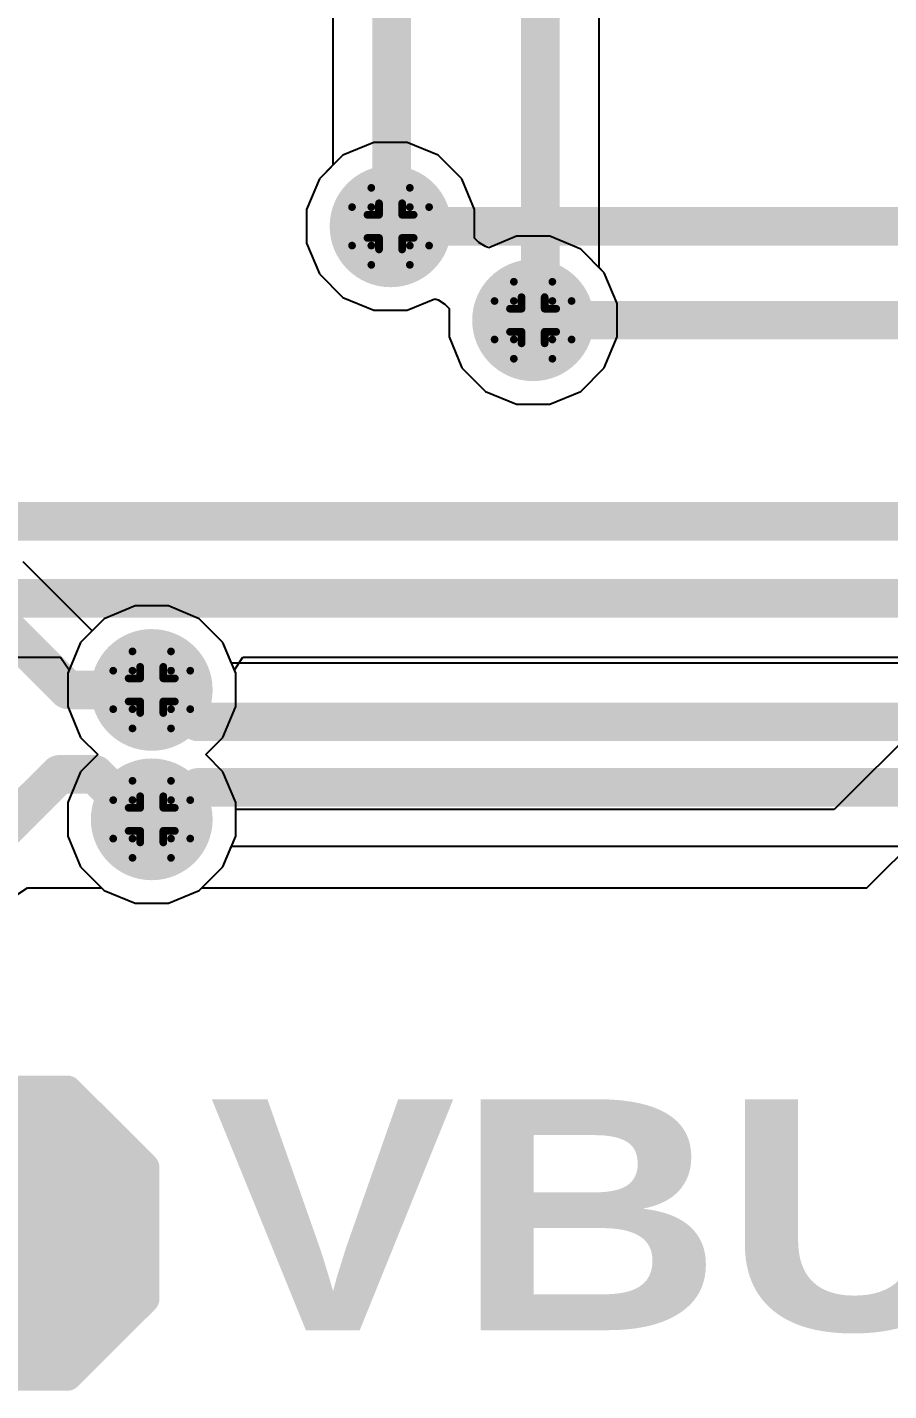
# Model space of a CAD drawing. Header units: inches. Extents: x -3 to 5259, y -3 to 5282.
# Drawn here: x 10.03 to 15.71, y 20.98 to 29.97 of the extents above; entities that cross this region are included whole.
import ezdxf

# ---------------------------------------------------------------- set-up
doc = ezdxf.new("R2010")
doc.units = ezdxf.units.IN
for name, color, linetype in [('Bottom Layer', 5, 'Continuous'), ('Bottom Solder', 6, 'Continuous'), ('Drill Drawing', 1, 'Continuous'), ('Layer 1', 16, 'Continuous'), ('Layer 2', 76, 'Continuous'), ('Top Layer', 1, 'Continuous'), ('Top Overlay', 2, 'Continuous'), ('Top Paste', 8, 'Continuous'), ('Top Solder', 216, 'Continuous'), ('Via Holes', 16, 'Continuous')]:
    doc.layers.add(name, color=color, linetype=linetype)
doc.styles.add('Arial Black_Bold', font='', dxfattribs={"height": 0.2})
doc.styles.get('Arial Black_Bold').set_extended_font_data('Arial Black', bold=True)

# ---------------------------------------------------------------- blocks, each defined once
blk = doc.blocks.new('T__________28')
at = {"layer": 'Top Layer'}
blk.add_hatch(color=1, dxfattribs=at).paths.add_polyline_path([(0.381, 0.762), (-0.381, 0.762), (-0.762, 0.381), (-0.762, -0.381), (-0.381, -0.762), (0.381, -0.762), (0.762, -0.381), (0.762, 0.381)])
at = {"layer": 'Top Paste'}
blk.add_hatch(color=8, dxfattribs=at).paths.add_polyline_path([(0.381, 0.762), (-0.381, 0.762), (-0.762, 0.381), (-0.762, -0.381), (-0.381, -0.762), (0.381, -0.762), (0.762, -0.381), (0.762, 0.381)])
at = {"layer": 'Top Solder'}
blk.add_hatch(color=216, dxfattribs=at).paths.add_polyline_path([(0.4318, 0.8636), (-0.4318, 0.8636), (-0.8636, 0.4318), (-0.8636, -0.4318), (-0.4318, -0.8636), (0.4318, -0.8636), (0.8636, -0.4318), (0.8636, 0.4318)])
at = {"layer": 'Top Overlay'}
for points in [[(-0.9398, 0.4318, 0.2, 0.2, 0), (-0.4318, 0.9398, 0.2, 0.2, 0)], [(-0.4318, 0.9398, 0.2, 0.2, 0), (0.4318, 0.9398, 0.2, 0.2, 0)], [(0.4318, 0.9398, 0.2, 0.2, 0), (0.9398, 0.4318, 0.2, 0.2, 0)], [(-0.9398, -0.4318, 0.2, 0.2, 0), (-0.9398, 0.4318, 0.2, 0.2, 0)], [(0.9398, -0.4318, 0.2, 0.2, 0), (0.9398, 0.4318, 0.2, 0.2, 0)], [(-0.9398, -0.4318, 0.2, 0.2, 0), (-0.4318, -0.9398, 0.2, 0.2, 0)], [(0.4318, -0.9398, 0.2, 0.2, 0), (0.9398, -0.4318, 0.2, 0.2, 0)], [(-0.4318, -0.9398, 0.2, 0.2, 0), (0.4318, -0.9398, 0.2, 0.2, 0)]]:
    blk.add_lwpolyline(points, format="xyseb", dxfattribs=at)
for points in [[(-0.4818, 0.9398, 0.1, 0.1, 1), (-0.3818, 0.9398, 0.1, 0.1, 1)], [(-0.4818, 0.9398, 0.1, 0.1, 1), (-0.3818, 0.9398, 0.1, 0.1, 1)], [(0.3818, 0.9398, 0.1, 0.1, 1), (0.4818, 0.9398, 0.1, 0.1, 1)], [(0.3818, 0.9398, 0.1, 0.1, 1), (0.4818, 0.9398, 0.1, 0.1, 1)], [(-0.9898, 0.4318, 0.1, 0.1, 1), (-0.8898, 0.4318, 0.1, 0.1, 1)], [(-0.9898, 0.4318, 0.1, 0.1, 1), (-0.8898, 0.4318, 0.1, 0.1, 1)], [(0.8898, 0.4318, 0.1, 0.1, 1), (0.9898, 0.4318, 0.1, 0.1, 1)], [(0.8898, 0.4318, 0.1, 0.1, 1), (0.9898, 0.4318, 0.1, 0.1, 1)], [(-0.9898, -0.4318, 0.1, 0.1, 1), (-0.8898, -0.4318, 0.1, 0.1, 1)], [(-0.9898, -0.4318, 0.1, 0.1, 1), (-0.8898, -0.4318, 0.1, 0.1, 1)], [(0.8898, -0.4318, 0.1, 0.1, 1), (0.9898, -0.4318, 0.1, 0.1, 1)], [(0.8898, -0.4318, 0.1, 0.1, 1), (0.9898, -0.4318, 0.1, 0.1, 1)], [(-0.4818, -0.9398, 0.1, 0.1, 1), (-0.3818, -0.9398, 0.1, 0.1, 1)], [(-0.4818, -0.9398, 0.1, 0.1, 1), (-0.3818, -0.9398, 0.1, 0.1, 1)], [(0.3818, -0.9398, 0.1, 0.1, 1), (0.4818, -0.9398, 0.1, 0.1, 1)], [(0.3818, -0.9398, 0.1, 0.1, 1), (0.4818, -0.9398, 0.1, 0.1, 1)]]:
    blk.add_lwpolyline(points, format="xyseb", close=True, dxfattribs=at)

msp = doc.modelspace()

# ---------------------------------------------------------------- hatches: boundary and pattern name
at = {"layer": 'Bottom Layer'}
h = msp.add_hatch(color=5, dxfattribs=at)
edge = h.paths.add_edge_path()
edge.add_arc((12.4206, 28.6612), 0.3, 0, 360)
h = msp.add_hatch(color=5, dxfattribs=at)
edge = h.paths.add_edge_path()
edge.add_arc((13.3604, 28.0416), 0.3, 0, 360)
h = msp.add_hatch(color=5, dxfattribs=at)
edge = h.paths.add_edge_path()
edge.add_arc((10.8458, 25.6023), 0.3, 0, 360)
h = msp.add_hatch(color=5, dxfattribs=at)
edge = h.paths.add_edge_path()
edge.add_arc((10.8458, 24.7483), 0.3, 0, 360)
at = {"layer": 'Bottom Solder'}
h = msp.add_hatch(color=6, dxfattribs=at)
edge = h.paths.add_edge_path()
edge.add_arc((12.4206, 28.6612), 0.4016, 0, 360)
h = msp.add_hatch(color=6, dxfattribs=at)
edge = h.paths.add_edge_path()
edge.add_arc((13.3604, 28.0416), 0.4016, 0, 360)
h = msp.add_hatch(color=6, dxfattribs=at)
edge = h.paths.add_edge_path()
edge.add_arc((10.8458, 25.6023), 0.4016, 0, 360)
h = msp.add_hatch(color=6, dxfattribs=at)
edge = h.paths.add_edge_path()
edge.add_arc((10.8458, 24.7483), 0.4016, 0, 360)
at = {"layer": 'Layer 1'}
h = msp.add_hatch(color=16, dxfattribs=at)
edge = h.paths.add_edge_path()
edge.add_arc((12.4206, 28.6612), 0.3, 0, 360)
h = msp.add_hatch(color=16, dxfattribs=at)
edge = h.paths.add_edge_path()
edge.add_arc((13.3604, 28.0416), 0.3, 0, 360)
h = msp.add_hatch(color=16, dxfattribs=at)
edge = h.paths.add_edge_path()
edge.add_arc((10.8458, 25.6023), 0.3, 0, 360)
h = msp.add_hatch(color=16, dxfattribs=at)
edge = h.paths.add_edge_path()
edge.add_arc((10.8458, 24.7483), 0.3, 0, 360)
at = {"layer": 'Layer 2'}
h = msp.add_hatch(color=76, dxfattribs=at)
edge = h.paths.add_edge_path()
edge.add_arc((12.4206, 28.6612), 0.3, 0, 360)
h = msp.add_hatch(color=76, dxfattribs=at)
edge = h.paths.add_edge_path()
edge.add_arc((13.3604, 28.0416), 0.3, 0, 360)
h = msp.add_hatch(color=76, dxfattribs=at)
edge = h.paths.add_edge_path()
edge.add_arc((10.8458, 25.6023), 0.3, 0, 360)
h = msp.add_hatch(color=76, dxfattribs=at)
edge = h.paths.add_edge_path()
edge.add_arc((10.8458, 24.7483), 0.3, 0, 360)
at = {"layer": 'Top Layer'}
h = msp.add_hatch(color=1, dxfattribs=at)
edge = h.paths.add_edge_path()
edge.add_arc((12.4206, 28.6612), 0.3, 0, 360)
h = msp.add_hatch(color=1, dxfattribs=at)
edge = h.paths.add_edge_path()
edge.add_arc((13.3604, 28.0416), 0.3, 0, 360)
h = msp.add_hatch(color=1, dxfattribs=at)
edge = h.paths.add_edge_path()
edge.add_arc((10.8458, 25.6023), 0.3, 0, 360)
h = msp.add_hatch(color=1, dxfattribs=at)
edge = h.paths.add_edge_path()
edge.add_arc((10.8458, 24.7483), 0.3, 0, 360)
at = {"layer": 'Top Solder'}
h = msp.add_hatch(color=216, dxfattribs=at)
edge = h.paths.add_edge_path()
edge.add_arc((12.4206, 28.6612), 0.4016, 0, 360)
h = msp.add_hatch(color=216, dxfattribs=at)
edge = h.paths.add_edge_path()
edge.add_arc((13.3604, 28.0416), 0.4016, 0, 360)
h = msp.add_hatch(color=216, dxfattribs=at)
edge = h.paths.add_edge_path()
edge.add_arc((10.8458, 25.6023), 0.4016, 0, 360)
h = msp.add_hatch(color=216, dxfattribs=at)
edge = h.paths.add_edge_path()
edge.add_arc((10.8458, 24.7483), 0.4016, 0, 360)
at = {"layer": 'Via Holes'}
h = msp.add_hatch(color=7, dxfattribs=at)
edge = h.paths.add_edge_path()
edge.add_arc((12.4206, 28.6612), 0.15, 0, 360)
h = msp.add_hatch(color=7, dxfattribs=at)
edge = h.paths.add_edge_path()
edge.add_arc((13.3604, 28.0416), 0.15, 0, 360)
h = msp.add_hatch(color=7, dxfattribs=at)
edge = h.paths.add_edge_path()
edge.add_arc((10.8458, 25.6023), 0.15, 0, 360)
h = msp.add_hatch(color=7, dxfattribs=at)
edge = h.paths.add_edge_path()
edge.add_arc((10.8458, 24.7483), 0.15, 0, 360)

# ---------------------------------------------------------------- linework, layer by layer
at = {"layer": 'Bottom Layer'}
for p, q in [((12.3104, 29.2152), (12.1068, 29.1308)), ((12.5308, 29.2152), (12.3104, 29.2152)), ((12.7344, 29.1308), (12.5308, 29.2152)), ((12.1068, 29.1308), (11.9509, 28.975)), ((12.8903, 28.975), (12.7344, 29.1308)), ((11.9509, 28.975), (11.8666, 28.7714)), ((12.9746, 28.7714), (12.8903, 28.975)), ((11.8666, 28.7714), (11.8666, 28.551)), ((12.9746, 28.583), (12.9746, 28.7714)), ((11.8666, 28.551), (11.9509, 28.3473)), ((13.0034, 28.5543), (12.9746, 28.583)), ((13.0472, 28.5273), (13.0034, 28.5543)), ((13.0685, 28.5203), (13.0472, 28.5273)), ((13.2502, 28.5956), (13.0685, 28.5203)), ((13.4706, 28.5956), (13.2502, 28.5956)), ((13.6742, 28.5113), (13.4706, 28.5956)), ((13.8301, 28.3554), (13.6742, 28.5113)), ((11.9509, 28.3473), (12.1068, 28.1915)), ((13.9144, 28.1518), (13.8301, 28.3554)), ((12.1068, 28.1915), (12.3104, 28.1072)), ((12.5308, 28.1072), (12.7125, 28.1824)), ((12.7125, 28.1824), (12.7338, 28.1755)), ((12.7338, 28.1755), (12.7776, 28.1485)), ((12.3104, 28.1072), (12.5308, 28.1072)), ((12.7776, 28.1485), (12.8064, 28.1198)), ((12.8064, 28.1198), (12.8064, 27.9314)), ((13.9144, 27.9314), (13.9144, 28.1518)), ((12.8064, 27.9314), (12.8907, 27.7278)), ((13.8301, 27.7278), (13.9144, 27.9314)), ((12.8907, 27.7278), (13.0466, 27.5719)), ((13.6742, 27.5719), (13.8301, 27.7278)), ((13.0466, 27.5719), (13.2502, 27.4876)), ((13.4706, 27.4876), (13.6742, 27.5719)), ((13.2502, 27.4876), (13.4706, 27.4876)), ((10.7356, 26.1563), (10.532, 26.0719)), ((10.956, 26.1563), (10.7356, 26.1563)), ((11.1596, 26.0719), (10.956, 26.1563)), ((10.532, 26.0719), (10.3761, 25.9161)), ((11.3155, 25.9161), (11.1596, 26.0719)), ((10.3761, 25.9161), (10.2918, 25.7125)), ((11.372, 25.7796), (11.3155, 25.9161)), ((28.0543, 25.7796), (11.372, 25.7796)), ((10.2918, 25.7125), (10.2918, 25.4921)), ((10.2918, 25.4921), (10.3761, 25.2885)), ((10.3761, 25.2885), (10.4893, 25.1753)), ((10.4893, 25.1753), (10.3761, 25.0621)), ((10.3761, 25.0621), (10.2918, 24.8585)), ((10.2918, 24.8585), (10.2918, 24.6381)), ((10.2918, 24.6381), (10.3761, 24.4345)), ((11.3155, 24.4345), (11.372, 24.5709)), ((11.372, 24.5709), (18.0505, 24.5709)), ((10.3761, 24.4345), (10.532, 24.2786)), ((11.1596, 24.2786), (11.3155, 24.4345)), ((10.532, 24.2786), (10.7356, 24.1943)), ((10.956, 24.1943), (11.1596, 24.2786)), ((10.7356, 24.1943), (10.956, 24.1943))]:
    msp.add_line(p, q, dxfattribs=at)
for points in [[(10.8458, 25.6023, 0.254, 0.254, 0), (10.9394, 25.6023, 0.254, 0.254, 0)], [(10.9394, 25.6023, 0.254, 0.254, 0), (11.1505, 25.3912, 0.254, 0.254, 0)], [(11.1505, 25.3912, 0.254, 0.254, 0), (28.2152, 25.3912, 0.254, 0.254, 0)], [(10.9394, 24.7483, 0.254, 0.254, 0), (11.1505, 24.9594, 0.254, 0.254, 0)], [(11.1505, 24.9594, 0.254, 0.254, 0), (28.3941, 24.9594, 0.254, 0.254, 0)], [(10.8458, 24.7483, 0.254, 0.254, 0), (10.9394, 24.7483, 0.254, 0.254, 0)]]:
    msp.add_lwpolyline(points, format="xyseb", dxfattribs=at)
for points in [[(10.7823, 25.6023, 0.127, 0.127, 1), (10.9093, 25.6023, 0.127, 0.127, 1)], [(10.8759, 25.6023, 0.127, 0.127, 1), (11.0029, 25.6023, 0.127, 0.127, 1)], [(10.8759, 25.6023, 0.127, 0.127, 1), (11.0029, 25.6023, 0.127, 0.127, 1)], [(11.087, 25.3912, 0.127, 0.127, 1), (11.214, 25.3912, 0.127, 0.127, 1)], [(11.087, 25.3912, 0.127, 0.127, 1), (11.214, 25.3912, 0.127, 0.127, 1)], [(11.087, 24.9594, 0.127, 0.127, 1), (11.214, 24.9594, 0.127, 0.127, 1)], [(11.087, 24.9594, 0.127, 0.127, 1), (11.214, 24.9594, 0.127, 0.127, 1)], [(10.7823, 24.7483, 0.127, 0.127, 1), (10.9093, 24.7483, 0.127, 0.127, 1)], [(10.8759, 24.7483, 0.127, 0.127, 1), (11.0029, 24.7483, 0.127, 0.127, 1)], [(10.8759, 24.7483, 0.127, 0.127, 1), (11.0029, 24.7483, 0.127, 0.127, 1)]]:
    msp.add_lwpolyline(points, format="xyseb", close=True, dxfattribs=at)
at = {"layer": 'Drill Drawing'}
for points in [[(12.2936, 28.7882, 0.0508, 0.0508, 0), (12.2936, 28.9152, 0.0508, 0.0508, 0)], [(12.2936, 28.9152, 0.0508, 0.0508, 0), (12.5476, 28.9152, 0.0508, 0.0508, 0)], [(12.5476, 28.7882, 0.0508, 0.0508, 0), (12.5476, 28.9152, 0.0508, 0.0508, 0)], [(12.1666, 28.5342, 0.0508, 0.0508, 0), (12.1666, 28.7882, 0.0508, 0.0508, 0)], [(12.1666, 28.7882, 0.0508, 0.0508, 0), (12.2936, 28.7882, 0.0508, 0.0508, 0)], [(12.3444, 28.7374, 0.0508, 0.0508, 0), (12.3444, 28.8136, 0.0508, 0.0508, 0)], [(12.3444, 28.8136, 0.0508, 0.0508, 0), (12.4968, 28.8136, 0.0508, 0.0508, 0)], [(12.4968, 28.7374, 0.0508, 0.0508, 0), (12.4968, 28.8136, 0.0508, 0.0508, 0)], [(12.5476, 28.7882, 0.0508, 0.0508, 0), (12.6746, 28.7882, 0.0508, 0.0508, 0)], [(12.6746, 28.5342, 0.0508, 0.0508, 0), (12.6746, 28.7882, 0.0508, 0.0508, 0)], [(12.2682, 28.585, 0.0508, 0.0508, 0), (12.2682, 28.7374, 0.0508, 0.0508, 0)], [(12.2682, 28.7374, 0.0508, 0.0508, 0), (12.3444, 28.7374, 0.0508, 0.0508, 0)], [(12.4968, 28.7374, 0.0508, 0.0508, 0), (12.573, 28.7374, 0.0508, 0.0508, 0)], [(12.573, 28.585, 0.0508, 0.0508, 0), (12.573, 28.7374, 0.0508, 0.0508, 0)], [(12.2682, 28.585, 0.0508, 0.0508, 0), (12.3444, 28.585, 0.0508, 0.0508, 0)], [(12.3444, 28.5088, 0.0508, 0.0508, 0), (12.3444, 28.585, 0.0508, 0.0508, 0)], [(12.4968, 28.585, 0.0508, 0.0508, 0), (12.573, 28.585, 0.0508, 0.0508, 0)], [(12.4968, 28.5088, 0.0508, 0.0508, 0), (12.4968, 28.585, 0.0508, 0.0508, 0)], [(12.1666, 28.5342, 0.0508, 0.0508, 0), (12.2936, 28.5342, 0.0508, 0.0508, 0)], [(12.2936, 28.4072, 0.0508, 0.0508, 0), (12.2936, 28.5342, 0.0508, 0.0508, 0)], [(12.3444, 28.5088, 0.0508, 0.0508, 0), (12.4968, 28.5088, 0.0508, 0.0508, 0)], [(12.5476, 28.5342, 0.0508, 0.0508, 0), (12.6746, 28.5342, 0.0508, 0.0508, 0)], [(12.5476, 28.4072, 0.0508, 0.0508, 0), (12.5476, 28.5342, 0.0508, 0.0508, 0)], [(12.2936, 28.4072, 0.0508, 0.0508, 0), (12.5476, 28.4072, 0.0508, 0.0508, 0)], [(13.2334, 28.1686, 0.0508, 0.0508, 0), (13.2334, 28.2956, 0.0508, 0.0508, 0)], [(13.2334, 28.2956, 0.0508, 0.0508, 0), (13.4874, 28.2956, 0.0508, 0.0508, 0)], [(13.4874, 28.1686, 0.0508, 0.0508, 0), (13.4874, 28.2956, 0.0508, 0.0508, 0)], [(13.1064, 27.9146, 0.0508, 0.0508, 0), (13.1064, 28.1686, 0.0508, 0.0508, 0)], [(13.1064, 28.1686, 0.0508, 0.0508, 0), (13.2334, 28.1686, 0.0508, 0.0508, 0)], [(13.2842, 28.1178, 0.0508, 0.0508, 0), (13.2842, 28.194, 0.0508, 0.0508, 0)], [(13.2842, 28.194, 0.0508, 0.0508, 0), (13.4366, 28.194, 0.0508, 0.0508, 0)], [(13.4366, 28.1178, 0.0508, 0.0508, 0), (13.4366, 28.194, 0.0508, 0.0508, 0)], [(13.4874, 28.1686, 0.0508, 0.0508, 0), (13.6144, 28.1686, 0.0508, 0.0508, 0)], [(13.6144, 27.9146, 0.0508, 0.0508, 0), (13.6144, 28.1686, 0.0508, 0.0508, 0)], [(13.208, 27.9654, 0.0508, 0.0508, 0), (13.208, 28.1178, 0.0508, 0.0508, 0)], [(13.208, 28.1178, 0.0508, 0.0508, 0), (13.2842, 28.1178, 0.0508, 0.0508, 0)], [(13.4366, 28.1178, 0.0508, 0.0508, 0), (13.5128, 28.1178, 0.0508, 0.0508, 0)], [(13.5128, 27.9654, 0.0508, 0.0508, 0), (13.5128, 28.1178, 0.0508, 0.0508, 0)], [(13.208, 27.9654, 0.0508, 0.0508, 0), (13.2842, 27.9654, 0.0508, 0.0508, 0)], [(13.2842, 27.8892, 0.0508, 0.0508, 0), (13.2842, 27.9654, 0.0508, 0.0508, 0)], [(13.4366, 27.9654, 0.0508, 0.0508, 0), (13.5128, 27.9654, 0.0508, 0.0508, 0)], [(13.4366, 27.8892, 0.0508, 0.0508, 0), (13.4366, 27.9654, 0.0508, 0.0508, 0)], [(13.1064, 27.9146, 0.0508, 0.0508, 0), (13.2334, 27.9146, 0.0508, 0.0508, 0)], [(13.2334, 27.7876, 0.0508, 0.0508, 0), (13.2334, 27.9146, 0.0508, 0.0508, 0)], [(13.2842, 27.8892, 0.0508, 0.0508, 0), (13.4366, 27.8892, 0.0508, 0.0508, 0)], [(13.4874, 27.9146, 0.0508, 0.0508, 0), (13.6144, 27.9146, 0.0508, 0.0508, 0)], [(13.4874, 27.7876, 0.0508, 0.0508, 0), (13.4874, 27.9146, 0.0508, 0.0508, 0)], [(13.2334, 27.7876, 0.0508, 0.0508, 0), (13.4874, 27.7876, 0.0508, 0.0508, 0)], [(10.7188, 25.7293, 0.0508, 0.0508, 0), (10.7188, 25.8563, 0.0508, 0.0508, 0)], [(10.7188, 25.8563, 0.0508, 0.0508, 0), (10.9728, 25.8563, 0.0508, 0.0508, 0)], [(10.9728, 25.7293, 0.0508, 0.0508, 0), (10.9728, 25.8563, 0.0508, 0.0508, 0)], [(10.5918, 25.4753, 0.0508, 0.0508, 0), (10.5918, 25.7293, 0.0508, 0.0508, 0)], [(10.5918, 25.7293, 0.0508, 0.0508, 0), (10.7188, 25.7293, 0.0508, 0.0508, 0)], [(10.7696, 25.6785, 0.0508, 0.0508, 0), (10.7696, 25.7547, 0.0508, 0.0508, 0)], [(10.7696, 25.7547, 0.0508, 0.0508, 0), (10.922, 25.7547, 0.0508, 0.0508, 0)], [(10.922, 25.6785, 0.0508, 0.0508, 0), (10.922, 25.7547, 0.0508, 0.0508, 0)], [(10.9728, 25.7293, 0.0508, 0.0508, 0), (11.0998, 25.7293, 0.0508, 0.0508, 0)], [(11.0998, 25.4753, 0.0508, 0.0508, 0), (11.0998, 25.7293, 0.0508, 0.0508, 0)], [(10.6934, 25.5261, 0.0508, 0.0508, 0), (10.6934, 25.6785, 0.0508, 0.0508, 0)], [(10.6934, 25.6785, 0.0508, 0.0508, 0), (10.7696, 25.6785, 0.0508, 0.0508, 0)], [(10.922, 25.6785, 0.0508, 0.0508, 0), (10.9982, 25.6785, 0.0508, 0.0508, 0)], [(10.9982, 25.5261, 0.0508, 0.0508, 0), (10.9982, 25.6785, 0.0508, 0.0508, 0)], [(10.6934, 25.5261, 0.0508, 0.0508, 0), (10.7696, 25.5261, 0.0508, 0.0508, 0)], [(10.7696, 25.4499, 0.0508, 0.0508, 0), (10.7696, 25.5261, 0.0508, 0.0508, 0)], [(10.922, 25.5261, 0.0508, 0.0508, 0), (10.9982, 25.5261, 0.0508, 0.0508, 0)], [(10.922, 25.4499, 0.0508, 0.0508, 0), (10.922, 25.5261, 0.0508, 0.0508, 0)], [(10.5918, 25.4753, 0.0508, 0.0508, 0), (10.7188, 25.4753, 0.0508, 0.0508, 0)], [(10.7188, 25.3483, 0.0508, 0.0508, 0), (10.7188, 25.4753, 0.0508, 0.0508, 0)], [(10.7696, 25.4499, 0.0508, 0.0508, 0), (10.922, 25.4499, 0.0508, 0.0508, 0)], [(10.9728, 25.4753, 0.0508, 0.0508, 0), (11.0998, 25.4753, 0.0508, 0.0508, 0)], [(10.9728, 25.3483, 0.0508, 0.0508, 0), (10.9728, 25.4753, 0.0508, 0.0508, 0)], [(10.7188, 25.3483, 0.0508, 0.0508, 0), (10.9728, 25.3483, 0.0508, 0.0508, 0)], [(10.7188, 24.8753, 0.0508, 0.0508, 0), (10.7188, 25.0023, 0.0508, 0.0508, 0)], [(10.7188, 25.0023, 0.0508, 0.0508, 0), (10.9728, 25.0023, 0.0508, 0.0508, 0)], [(10.9728, 24.8753, 0.0508, 0.0508, 0), (10.9728, 25.0023, 0.0508, 0.0508, 0)], [(10.7696, 24.8245, 0.0508, 0.0508, 0), (10.7696, 24.9007, 0.0508, 0.0508, 0)], [(10.7696, 24.9007, 0.0508, 0.0508, 0), (10.922, 24.9007, 0.0508, 0.0508, 0)], [(10.922, 24.8245, 0.0508, 0.0508, 0), (10.922, 24.9007, 0.0508, 0.0508, 0)], [(10.5918, 24.6213, 0.0508, 0.0508, 0), (10.5918, 24.8753, 0.0508, 0.0508, 0)], [(10.5918, 24.8753, 0.0508, 0.0508, 0), (10.7188, 24.8753, 0.0508, 0.0508, 0)], [(10.6934, 24.6721, 0.0508, 0.0508, 0), (10.6934, 24.8245, 0.0508, 0.0508, 0)], [(10.6934, 24.8245, 0.0508, 0.0508, 0), (10.7696, 24.8245, 0.0508, 0.0508, 0)], [(10.922, 24.8245, 0.0508, 0.0508, 0), (10.9982, 24.8245, 0.0508, 0.0508, 0)], [(10.9728, 24.8753, 0.0508, 0.0508, 0), (11.0998, 24.8753, 0.0508, 0.0508, 0)], [(10.9982, 24.6721, 0.0508, 0.0508, 0), (10.9982, 24.8245, 0.0508, 0.0508, 0)], [(11.0998, 24.6213, 0.0508, 0.0508, 0), (11.0998, 24.8753, 0.0508, 0.0508, 0)], [(10.6934, 24.6721, 0.0508, 0.0508, 0), (10.7696, 24.6721, 0.0508, 0.0508, 0)], [(10.7696, 24.5959, 0.0508, 0.0508, 0), (10.7696, 24.6721, 0.0508, 0.0508, 0)], [(10.922, 24.6721, 0.0508, 0.0508, 0), (10.9982, 24.6721, 0.0508, 0.0508, 0)], [(10.922, 24.5959, 0.0508, 0.0508, 0), (10.922, 24.6721, 0.0508, 0.0508, 0)], [(10.5918, 24.6213, 0.0508, 0.0508, 0), (10.7188, 24.6213, 0.0508, 0.0508, 0)], [(10.7188, 24.4943, 0.0508, 0.0508, 0), (10.7188, 24.6213, 0.0508, 0.0508, 0)], [(10.7696, 24.5959, 0.0508, 0.0508, 0), (10.922, 24.5959, 0.0508, 0.0508, 0)], [(10.9728, 24.6213, 0.0508, 0.0508, 0), (11.0998, 24.6213, 0.0508, 0.0508, 0)], [(10.9728, 24.4943, 0.0508, 0.0508, 0), (10.9728, 24.6213, 0.0508, 0.0508, 0)], [(10.7188, 24.4943, 0.0508, 0.0508, 0), (10.9728, 24.4943, 0.0508, 0.0508, 0)]]:
    msp.add_lwpolyline(points, format="xyseb", dxfattribs=at)
for points in [[(12.2809, 28.9152, 0.0254, 0.0254, 1), (12.3063, 28.9152, 0.0254, 0.0254, 1)], [(12.2809, 28.9152, 0.0254, 0.0254, 1), (12.3063, 28.9152, 0.0254, 0.0254, 1)], [(12.5349, 28.9152, 0.0254, 0.0254, 1), (12.5603, 28.9152, 0.0254, 0.0254, 1)], [(12.5349, 28.9152, 0.0254, 0.0254, 1), (12.5603, 28.9152, 0.0254, 0.0254, 1)], [(12.1539, 28.7882, 0.0254, 0.0254, 1), (12.1793, 28.7882, 0.0254, 0.0254, 1)], [(12.1539, 28.7882, 0.0254, 0.0254, 1), (12.1793, 28.7882, 0.0254, 0.0254, 1)], [(12.2809, 28.7882, 0.0254, 0.0254, 1), (12.3063, 28.7882, 0.0254, 0.0254, 1)], [(12.2809, 28.7882, 0.0254, 0.0254, 1), (12.3063, 28.7882, 0.0254, 0.0254, 1)], [(12.3317, 28.8136, 0.0254, 0.0254, 1), (12.3571, 28.8136, 0.0254, 0.0254, 1)], [(12.3317, 28.8136, 0.0254, 0.0254, 1), (12.3571, 28.8136, 0.0254, 0.0254, 1)], [(12.4841, 28.8136, 0.0254, 0.0254, 1), (12.5095, 28.8136, 0.0254, 0.0254, 1)], [(12.4841, 28.8136, 0.0254, 0.0254, 1), (12.5095, 28.8136, 0.0254, 0.0254, 1)], [(12.5349, 28.7882, 0.0254, 0.0254, 1), (12.5603, 28.7882, 0.0254, 0.0254, 1)], [(12.5349, 28.7882, 0.0254, 0.0254, 1), (12.5603, 28.7882, 0.0254, 0.0254, 1)], [(12.6619, 28.7882, 0.0254, 0.0254, 1), (12.6873, 28.7882, 0.0254, 0.0254, 1)], [(12.6619, 28.7882, 0.0254, 0.0254, 1), (12.6873, 28.7882, 0.0254, 0.0254, 1)], [(12.2555, 28.7374, 0.0254, 0.0254, 1), (12.2809, 28.7374, 0.0254, 0.0254, 1)], [(12.2555, 28.7374, 0.0254, 0.0254, 1), (12.2809, 28.7374, 0.0254, 0.0254, 1)], [(12.3317, 28.7374, 0.0254, 0.0254, 1), (12.3571, 28.7374, 0.0254, 0.0254, 1)], [(12.3317, 28.7374, 0.0254, 0.0254, 1), (12.3571, 28.7374, 0.0254, 0.0254, 1)], [(12.4841, 28.7374, 0.0254, 0.0254, 1), (12.5095, 28.7374, 0.0254, 0.0254, 1)], [(12.4841, 28.7374, 0.0254, 0.0254, 1), (12.5095, 28.7374, 0.0254, 0.0254, 1)], [(12.5603, 28.7374, 0.0254, 0.0254, 1), (12.5857, 28.7374, 0.0254, 0.0254, 1)], [(12.5603, 28.7374, 0.0254, 0.0254, 1), (12.5857, 28.7374, 0.0254, 0.0254, 1)], [(12.2555, 28.585, 0.0254, 0.0254, 1), (12.2809, 28.585, 0.0254, 0.0254, 1)], [(12.2555, 28.585, 0.0254, 0.0254, 1), (12.2809, 28.585, 0.0254, 0.0254, 1)], [(12.3317, 28.585, 0.0254, 0.0254, 1), (12.3571, 28.585, 0.0254, 0.0254, 1)], [(12.3317, 28.585, 0.0254, 0.0254, 1), (12.3571, 28.585, 0.0254, 0.0254, 1)], [(12.4841, 28.585, 0.0254, 0.0254, 1), (12.5095, 28.585, 0.0254, 0.0254, 1)], [(12.4841, 28.585, 0.0254, 0.0254, 1), (12.5095, 28.585, 0.0254, 0.0254, 1)], [(12.5603, 28.585, 0.0254, 0.0254, 1), (12.5857, 28.585, 0.0254, 0.0254, 1)], [(12.5603, 28.585, 0.0254, 0.0254, 1), (12.5857, 28.585, 0.0254, 0.0254, 1)], [(12.1539, 28.5342, 0.0254, 0.0254, 1), (12.1793, 28.5342, 0.0254, 0.0254, 1)], [(12.1539, 28.5342, 0.0254, 0.0254, 1), (12.1793, 28.5342, 0.0254, 0.0254, 1)], [(12.2809, 28.5342, 0.0254, 0.0254, 1), (12.3063, 28.5342, 0.0254, 0.0254, 1)], [(12.2809, 28.5342, 0.0254, 0.0254, 1), (12.3063, 28.5342, 0.0254, 0.0254, 1)], [(12.3317, 28.5088, 0.0254, 0.0254, 1), (12.3571, 28.5088, 0.0254, 0.0254, 1)], [(12.3317, 28.5088, 0.0254, 0.0254, 1), (12.3571, 28.5088, 0.0254, 0.0254, 1)], [(12.4841, 28.5088, 0.0254, 0.0254, 1), (12.5095, 28.5088, 0.0254, 0.0254, 1)], [(12.4841, 28.5088, 0.0254, 0.0254, 1), (12.5095, 28.5088, 0.0254, 0.0254, 1)], [(12.5349, 28.5342, 0.0254, 0.0254, 1), (12.5603, 28.5342, 0.0254, 0.0254, 1)], [(12.5349, 28.5342, 0.0254, 0.0254, 1), (12.5603, 28.5342, 0.0254, 0.0254, 1)], [(12.6619, 28.5342, 0.0254, 0.0254, 1), (12.6873, 28.5342, 0.0254, 0.0254, 1)], [(12.6619, 28.5342, 0.0254, 0.0254, 1), (12.6873, 28.5342, 0.0254, 0.0254, 1)], [(12.2809, 28.4072, 0.0254, 0.0254, 1), (12.3063, 28.4072, 0.0254, 0.0254, 1)], [(12.2809, 28.4072, 0.0254, 0.0254, 1), (12.3063, 28.4072, 0.0254, 0.0254, 1)], [(12.5349, 28.4072, 0.0254, 0.0254, 1), (12.5603, 28.4072, 0.0254, 0.0254, 1)], [(12.5349, 28.4072, 0.0254, 0.0254, 1), (12.5603, 28.4072, 0.0254, 0.0254, 1)], [(13.2207, 28.2956, 0.0254, 0.0254, 1), (13.2461, 28.2956, 0.0254, 0.0254, 1)], [(13.2207, 28.2956, 0.0254, 0.0254, 1), (13.2461, 28.2956, 0.0254, 0.0254, 1)], [(13.4747, 28.2956, 0.0254, 0.0254, 1), (13.5001, 28.2956, 0.0254, 0.0254, 1)], [(13.4747, 28.2956, 0.0254, 0.0254, 1), (13.5001, 28.2956, 0.0254, 0.0254, 1)], [(13.0937, 28.1686, 0.0254, 0.0254, 1), (13.1191, 28.1686, 0.0254, 0.0254, 1)], [(13.0937, 28.1686, 0.0254, 0.0254, 1), (13.1191, 28.1686, 0.0254, 0.0254, 1)], [(13.2207, 28.1686, 0.0254, 0.0254, 1), (13.2461, 28.1686, 0.0254, 0.0254, 1)], [(13.2207, 28.1686, 0.0254, 0.0254, 1), (13.2461, 28.1686, 0.0254, 0.0254, 1)], [(13.2715, 28.194, 0.0254, 0.0254, 1), (13.2969, 28.194, 0.0254, 0.0254, 1)], [(13.2715, 28.194, 0.0254, 0.0254, 1), (13.2969, 28.194, 0.0254, 0.0254, 1)], [(13.4239, 28.194, 0.0254, 0.0254, 1), (13.4493, 28.194, 0.0254, 0.0254, 1)], [(13.4239, 28.194, 0.0254, 0.0254, 1), (13.4493, 28.194, 0.0254, 0.0254, 1)], [(13.4747, 28.1686, 0.0254, 0.0254, 1), (13.5001, 28.1686, 0.0254, 0.0254, 1)], [(13.4747, 28.1686, 0.0254, 0.0254, 1), (13.5001, 28.1686, 0.0254, 0.0254, 1)], [(13.6017, 28.1686, 0.0254, 0.0254, 1), (13.6271, 28.1686, 0.0254, 0.0254, 1)], [(13.6017, 28.1686, 0.0254, 0.0254, 1), (13.6271, 28.1686, 0.0254, 0.0254, 1)], [(13.1953, 28.1178, 0.0254, 0.0254, 1), (13.2207, 28.1178, 0.0254, 0.0254, 1)], [(13.1953, 28.1178, 0.0254, 0.0254, 1), (13.2207, 28.1178, 0.0254, 0.0254, 1)], [(13.2715, 28.1178, 0.0254, 0.0254, 1), (13.2969, 28.1178, 0.0254, 0.0254, 1)], [(13.2715, 28.1178, 0.0254, 0.0254, 1), (13.2969, 28.1178, 0.0254, 0.0254, 1)], [(13.4239, 28.1178, 0.0254, 0.0254, 1), (13.4493, 28.1178, 0.0254, 0.0254, 1)], [(13.4239, 28.1178, 0.0254, 0.0254, 1), (13.4493, 28.1178, 0.0254, 0.0254, 1)], [(13.5001, 28.1178, 0.0254, 0.0254, 1), (13.5255, 28.1178, 0.0254, 0.0254, 1)], [(13.5001, 28.1178, 0.0254, 0.0254, 1), (13.5255, 28.1178, 0.0254, 0.0254, 1)], [(13.1953, 27.9654, 0.0254, 0.0254, 1), (13.2207, 27.9654, 0.0254, 0.0254, 1)], [(13.1953, 27.9654, 0.0254, 0.0254, 1), (13.2207, 27.9654, 0.0254, 0.0254, 1)], [(13.2715, 27.9654, 0.0254, 0.0254, 1), (13.2969, 27.9654, 0.0254, 0.0254, 1)], [(13.2715, 27.9654, 0.0254, 0.0254, 1), (13.2969, 27.9654, 0.0254, 0.0254, 1)], [(13.4239, 27.9654, 0.0254, 0.0254, 1), (13.4493, 27.9654, 0.0254, 0.0254, 1)], [(13.4239, 27.9654, 0.0254, 0.0254, 1), (13.4493, 27.9654, 0.0254, 0.0254, 1)], [(13.5001, 27.9654, 0.0254, 0.0254, 1), (13.5255, 27.9654, 0.0254, 0.0254, 1)], [(13.5001, 27.9654, 0.0254, 0.0254, 1), (13.5255, 27.9654, 0.0254, 0.0254, 1)], [(13.0937, 27.9146, 0.0254, 0.0254, 1), (13.1191, 27.9146, 0.0254, 0.0254, 1)], [(13.0937, 27.9146, 0.0254, 0.0254, 1), (13.1191, 27.9146, 0.0254, 0.0254, 1)], [(13.2207, 27.9146, 0.0254, 0.0254, 1), (13.2461, 27.9146, 0.0254, 0.0254, 1)], [(13.2207, 27.9146, 0.0254, 0.0254, 1), (13.2461, 27.9146, 0.0254, 0.0254, 1)], [(13.2715, 27.8892, 0.0254, 0.0254, 1), (13.2969, 27.8892, 0.0254, 0.0254, 1)], [(13.2715, 27.8892, 0.0254, 0.0254, 1), (13.2969, 27.8892, 0.0254, 0.0254, 1)], [(13.4239, 27.8892, 0.0254, 0.0254, 1), (13.4493, 27.8892, 0.0254, 0.0254, 1)], [(13.4239, 27.8892, 0.0254, 0.0254, 1), (13.4493, 27.8892, 0.0254, 0.0254, 1)], [(13.4747, 27.9146, 0.0254, 0.0254, 1), (13.5001, 27.9146, 0.0254, 0.0254, 1)], [(13.4747, 27.9146, 0.0254, 0.0254, 1), (13.5001, 27.9146, 0.0254, 0.0254, 1)], [(13.6017, 27.9146, 0.0254, 0.0254, 1), (13.6271, 27.9146, 0.0254, 0.0254, 1)], [(13.6017, 27.9146, 0.0254, 0.0254, 1), (13.6271, 27.9146, 0.0254, 0.0254, 1)], [(13.2207, 27.7876, 0.0254, 0.0254, 1), (13.2461, 27.7876, 0.0254, 0.0254, 1)], [(13.2207, 27.7876, 0.0254, 0.0254, 1), (13.2461, 27.7876, 0.0254, 0.0254, 1)], [(13.4747, 27.7876, 0.0254, 0.0254, 1), (13.5001, 27.7876, 0.0254, 0.0254, 1)], [(13.4747, 27.7876, 0.0254, 0.0254, 1), (13.5001, 27.7876, 0.0254, 0.0254, 1)], [(10.7061, 25.8563, 0.0254, 0.0254, 1), (10.7315, 25.8563, 0.0254, 0.0254, 1)], [(10.7061, 25.8563, 0.0254, 0.0254, 1), (10.7315, 25.8563, 0.0254, 0.0254, 1)], [(10.9601, 25.8563, 0.0254, 0.0254, 1), (10.9855, 25.8563, 0.0254, 0.0254, 1)], [(10.9601, 25.8563, 0.0254, 0.0254, 1), (10.9855, 25.8563, 0.0254, 0.0254, 1)], [(10.5791, 25.7293, 0.0254, 0.0254, 1), (10.6045, 25.7293, 0.0254, 0.0254, 1)], [(10.5791, 25.7293, 0.0254, 0.0254, 1), (10.6045, 25.7293, 0.0254, 0.0254, 1)], [(10.7061, 25.7293, 0.0254, 0.0254, 1), (10.7315, 25.7293, 0.0254, 0.0254, 1)], [(10.7061, 25.7293, 0.0254, 0.0254, 1), (10.7315, 25.7293, 0.0254, 0.0254, 1)], [(10.7569, 25.7547, 0.0254, 0.0254, 1), (10.7823, 25.7547, 0.0254, 0.0254, 1)], [(10.7569, 25.7547, 0.0254, 0.0254, 1), (10.7823, 25.7547, 0.0254, 0.0254, 1)], [(10.9093, 25.7547, 0.0254, 0.0254, 1), (10.9347, 25.7547, 0.0254, 0.0254, 1)], [(10.9093, 25.7547, 0.0254, 0.0254, 1), (10.9347, 25.7547, 0.0254, 0.0254, 1)], [(10.9601, 25.7293, 0.0254, 0.0254, 1), (10.9855, 25.7293, 0.0254, 0.0254, 1)], [(10.9601, 25.7293, 0.0254, 0.0254, 1), (10.9855, 25.7293, 0.0254, 0.0254, 1)], [(11.0871, 25.7293, 0.0254, 0.0254, 1), (11.1125, 25.7293, 0.0254, 0.0254, 1)], [(11.0871, 25.7293, 0.0254, 0.0254, 1), (11.1125, 25.7293, 0.0254, 0.0254, 1)], [(10.6807, 25.6785, 0.0254, 0.0254, 1), (10.7061, 25.6785, 0.0254, 0.0254, 1)], [(10.6807, 25.6785, 0.0254, 0.0254, 1), (10.7061, 25.6785, 0.0254, 0.0254, 1)], [(10.7569, 25.6785, 0.0254, 0.0254, 1), (10.7823, 25.6785, 0.0254, 0.0254, 1)], [(10.7569, 25.6785, 0.0254, 0.0254, 1), (10.7823, 25.6785, 0.0254, 0.0254, 1)], [(10.9093, 25.6785, 0.0254, 0.0254, 1), (10.9347, 25.6785, 0.0254, 0.0254, 1)], [(10.9093, 25.6785, 0.0254, 0.0254, 1), (10.9347, 25.6785, 0.0254, 0.0254, 1)], [(10.9855, 25.6785, 0.0254, 0.0254, 1), (11.0109, 25.6785, 0.0254, 0.0254, 1)], [(10.9855, 25.6785, 0.0254, 0.0254, 1), (11.0109, 25.6785, 0.0254, 0.0254, 1)], [(10.6807, 25.5261, 0.0254, 0.0254, 1), (10.7061, 25.5261, 0.0254, 0.0254, 1)], [(10.6807, 25.5261, 0.0254, 0.0254, 1), (10.7061, 25.5261, 0.0254, 0.0254, 1)], [(10.7569, 25.5261, 0.0254, 0.0254, 1), (10.7823, 25.5261, 0.0254, 0.0254, 1)], [(10.7569, 25.5261, 0.0254, 0.0254, 1), (10.7823, 25.5261, 0.0254, 0.0254, 1)], [(10.9093, 25.5261, 0.0254, 0.0254, 1), (10.9347, 25.5261, 0.0254, 0.0254, 1)], [(10.9093, 25.5261, 0.0254, 0.0254, 1), (10.9347, 25.5261, 0.0254, 0.0254, 1)], [(10.9855, 25.5261, 0.0254, 0.0254, 1), (11.0109, 25.5261, 0.0254, 0.0254, 1)], [(10.9855, 25.5261, 0.0254, 0.0254, 1), (11.0109, 25.5261, 0.0254, 0.0254, 1)], [(10.5791, 25.4753, 0.0254, 0.0254, 1), (10.6045, 25.4753, 0.0254, 0.0254, 1)], [(10.5791, 25.4753, 0.0254, 0.0254, 1), (10.6045, 25.4753, 0.0254, 0.0254, 1)], [(10.7061, 25.4753, 0.0254, 0.0254, 1), (10.7315, 25.4753, 0.0254, 0.0254, 1)], [(10.7061, 25.4753, 0.0254, 0.0254, 1), (10.7315, 25.4753, 0.0254, 0.0254, 1)], [(10.7569, 25.4499, 0.0254, 0.0254, 1), (10.7823, 25.4499, 0.0254, 0.0254, 1)], [(10.7569, 25.4499, 0.0254, 0.0254, 1), (10.7823, 25.4499, 0.0254, 0.0254, 1)], [(10.9093, 25.4499, 0.0254, 0.0254, 1), (10.9347, 25.4499, 0.0254, 0.0254, 1)], [(10.9093, 25.4499, 0.0254, 0.0254, 1), (10.9347, 25.4499, 0.0254, 0.0254, 1)], [(10.9601, 25.4753, 0.0254, 0.0254, 1), (10.9855, 25.4753, 0.0254, 0.0254, 1)], [(10.9601, 25.4753, 0.0254, 0.0254, 1), (10.9855, 25.4753, 0.0254, 0.0254, 1)], [(11.0871, 25.4753, 0.0254, 0.0254, 1), (11.1125, 25.4753, 0.0254, 0.0254, 1)], [(11.0871, 25.4753, 0.0254, 0.0254, 1), (11.1125, 25.4753, 0.0254, 0.0254, 1)], [(10.7061, 25.3483, 0.0254, 0.0254, 1), (10.7315, 25.3483, 0.0254, 0.0254, 1)], [(10.7061, 25.3483, 0.0254, 0.0254, 1), (10.7315, 25.3483, 0.0254, 0.0254, 1)], [(10.9601, 25.3483, 0.0254, 0.0254, 1), (10.9855, 25.3483, 0.0254, 0.0254, 1)], [(10.9601, 25.3483, 0.0254, 0.0254, 1), (10.9855, 25.3483, 0.0254, 0.0254, 1)], [(10.7061, 25.0023, 0.0254, 0.0254, 1), (10.7315, 25.0023, 0.0254, 0.0254, 1)], [(10.7061, 25.0023, 0.0254, 0.0254, 1), (10.7315, 25.0023, 0.0254, 0.0254, 1)], [(10.9601, 25.0023, 0.0254, 0.0254, 1), (10.9855, 25.0023, 0.0254, 0.0254, 1)], [(10.9601, 25.0023, 0.0254, 0.0254, 1), (10.9855, 25.0023, 0.0254, 0.0254, 1)], [(10.7569, 24.9007, 0.0254, 0.0254, 1), (10.7823, 24.9007, 0.0254, 0.0254, 1)], [(10.7569, 24.9007, 0.0254, 0.0254, 1), (10.7823, 24.9007, 0.0254, 0.0254, 1)], [(10.9093, 24.9007, 0.0254, 0.0254, 1), (10.9347, 24.9007, 0.0254, 0.0254, 1)], [(10.9093, 24.9007, 0.0254, 0.0254, 1), (10.9347, 24.9007, 0.0254, 0.0254, 1)], [(10.5791, 24.8753, 0.0254, 0.0254, 1), (10.6045, 24.8753, 0.0254, 0.0254, 1)], [(10.5791, 24.8753, 0.0254, 0.0254, 1), (10.6045, 24.8753, 0.0254, 0.0254, 1)], [(10.6807, 24.8245, 0.0254, 0.0254, 1), (10.7061, 24.8245, 0.0254, 0.0254, 1)], [(10.6807, 24.8245, 0.0254, 0.0254, 1), (10.7061, 24.8245, 0.0254, 0.0254, 1)], [(10.7061, 24.8753, 0.0254, 0.0254, 1), (10.7315, 24.8753, 0.0254, 0.0254, 1)], [(10.7061, 24.8753, 0.0254, 0.0254, 1), (10.7315, 24.8753, 0.0254, 0.0254, 1)], [(10.7569, 24.8245, 0.0254, 0.0254, 1), (10.7823, 24.8245, 0.0254, 0.0254, 1)], [(10.7569, 24.8245, 0.0254, 0.0254, 1), (10.7823, 24.8245, 0.0254, 0.0254, 1)], [(10.9093, 24.8245, 0.0254, 0.0254, 1), (10.9347, 24.8245, 0.0254, 0.0254, 1)], [(10.9093, 24.8245, 0.0254, 0.0254, 1), (10.9347, 24.8245, 0.0254, 0.0254, 1)], [(10.9601, 24.8753, 0.0254, 0.0254, 1), (10.9855, 24.8753, 0.0254, 0.0254, 1)], [(10.9601, 24.8753, 0.0254, 0.0254, 1), (10.9855, 24.8753, 0.0254, 0.0254, 1)], [(10.9855, 24.8245, 0.0254, 0.0254, 1), (11.0109, 24.8245, 0.0254, 0.0254, 1)], [(10.9855, 24.8245, 0.0254, 0.0254, 1), (11.0109, 24.8245, 0.0254, 0.0254, 1)], [(11.0871, 24.8753, 0.0254, 0.0254, 1), (11.1125, 24.8753, 0.0254, 0.0254, 1)], [(11.0871, 24.8753, 0.0254, 0.0254, 1), (11.1125, 24.8753, 0.0254, 0.0254, 1)], [(10.6807, 24.6721, 0.0254, 0.0254, 1), (10.7061, 24.6721, 0.0254, 0.0254, 1)], [(10.6807, 24.6721, 0.0254, 0.0254, 1), (10.7061, 24.6721, 0.0254, 0.0254, 1)], [(10.7569, 24.6721, 0.0254, 0.0254, 1), (10.7823, 24.6721, 0.0254, 0.0254, 1)], [(10.7569, 24.6721, 0.0254, 0.0254, 1), (10.7823, 24.6721, 0.0254, 0.0254, 1)], [(10.9093, 24.6721, 0.0254, 0.0254, 1), (10.9347, 24.6721, 0.0254, 0.0254, 1)], [(10.9093, 24.6721, 0.0254, 0.0254, 1), (10.9347, 24.6721, 0.0254, 0.0254, 1)], [(10.9855, 24.6721, 0.0254, 0.0254, 1), (11.0109, 24.6721, 0.0254, 0.0254, 1)], [(10.9855, 24.6721, 0.0254, 0.0254, 1), (11.0109, 24.6721, 0.0254, 0.0254, 1)], [(10.5791, 24.6213, 0.0254, 0.0254, 1), (10.6045, 24.6213, 0.0254, 0.0254, 1)], [(10.5791, 24.6213, 0.0254, 0.0254, 1), (10.6045, 24.6213, 0.0254, 0.0254, 1)], [(10.7061, 24.6213, 0.0254, 0.0254, 1), (10.7315, 24.6213, 0.0254, 0.0254, 1)], [(10.7061, 24.6213, 0.0254, 0.0254, 1), (10.7315, 24.6213, 0.0254, 0.0254, 1)], [(10.7569, 24.5959, 0.0254, 0.0254, 1), (10.7823, 24.5959, 0.0254, 0.0254, 1)], [(10.7569, 24.5959, 0.0254, 0.0254, 1), (10.7823, 24.5959, 0.0254, 0.0254, 1)], [(10.9093, 24.5959, 0.0254, 0.0254, 1), (10.9347, 24.5959, 0.0254, 0.0254, 1)], [(10.9093, 24.5959, 0.0254, 0.0254, 1), (10.9347, 24.5959, 0.0254, 0.0254, 1)], [(10.9601, 24.6213, 0.0254, 0.0254, 1), (10.9855, 24.6213, 0.0254, 0.0254, 1)], [(10.9601, 24.6213, 0.0254, 0.0254, 1), (10.9855, 24.6213, 0.0254, 0.0254, 1)], [(11.0871, 24.6213, 0.0254, 0.0254, 1), (11.1125, 24.6213, 0.0254, 0.0254, 1)], [(11.0871, 24.6213, 0.0254, 0.0254, 1), (11.1125, 24.6213, 0.0254, 0.0254, 1)], [(10.7061, 24.4943, 0.0254, 0.0254, 1), (10.7315, 24.4943, 0.0254, 0.0254, 1)], [(10.7061, 24.4943, 0.0254, 0.0254, 1), (10.7315, 24.4943, 0.0254, 0.0254, 1)], [(10.9601, 24.4943, 0.0254, 0.0254, 1), (10.9855, 24.4943, 0.0254, 0.0254, 1)], [(10.9601, 24.4943, 0.0254, 0.0254, 1), (10.9855, 24.4943, 0.0254, 0.0254, 1)]]:
    msp.add_lwpolyline(points, format="xyseb", close=True, dxfattribs=at)
at = {"layer": 'Layer 1'}
for p, q in [((12.3104, 29.2152), (12.1068, 29.1308)), ((12.5308, 29.2152), (12.3104, 29.2152)), ((12.7344, 29.1308), (12.5308, 29.2152)), ((12.1068, 29.1308), (11.9509, 28.975)), ((12.8903, 28.975), (12.7344, 29.1308)), ((11.9509, 28.975), (11.8666, 28.7714)), ((12.9746, 28.7714), (12.8903, 28.975)), ((11.8666, 28.7714), (11.8666, 28.551)), ((12.9746, 28.583), (12.9746, 28.7714)), ((11.8666, 28.551), (11.9509, 28.3473)), ((13.0034, 28.5543), (12.9746, 28.583)), ((13.0472, 28.5273), (13.0034, 28.5543)), ((13.0685, 28.5203), (13.0472, 28.5273)), ((13.2502, 28.5956), (13.0685, 28.5203)), ((13.4706, 28.5956), (13.2502, 28.5956)), ((13.6742, 28.5113), (13.4706, 28.5956)), ((13.8301, 28.3554), (13.6742, 28.5113)), ((11.9509, 28.3473), (12.1068, 28.1915)), ((13.9144, 28.1518), (13.8301, 28.3554)), ((12.1068, 28.1915), (12.3104, 28.1072)), ((12.5308, 28.1072), (12.7125, 28.1824)), ((12.7125, 28.1824), (12.7338, 28.1755)), ((12.7338, 28.1755), (12.7776, 28.1485)), ((12.3104, 28.1072), (12.5308, 28.1072)), ((12.7776, 28.1485), (12.8064, 28.1198)), ((12.8064, 28.1198), (12.8064, 27.9314)), ((13.9144, 27.9314), (13.9144, 28.1518)), ((12.8064, 27.9314), (12.8907, 27.7278)), ((13.8301, 27.7278), (13.9144, 27.9314)), ((12.8907, 27.7278), (13.0466, 27.5719)), ((13.6742, 27.5719), (13.8301, 27.7278)), ((13.0466, 27.5719), (13.2502, 27.4876)), ((13.4706, 27.4876), (13.6742, 27.5719)), ((13.2502, 27.4876), (13.4706, 27.4876)), ((10.7356, 26.1563), (10.532, 26.0719)), ((10.956, 26.1563), (10.7356, 26.1563)), ((11.1596, 26.0719), (10.956, 26.1563)), ((10.532, 26.0719), (10.3761, 25.9161)), ((11.3155, 25.9161), (11.1596, 26.0719)), ((10.3761, 25.9161), (10.2918, 25.7125)), ((11.3998, 25.7125), (11.3155, 25.9161)), ((10.2918, 25.7125), (10.2918, 25.4921)), ((11.3998, 25.4921), (11.3998, 25.7125)), ((10.2918, 25.4921), (10.3761, 25.2885)), ((11.3155, 25.2885), (11.3998, 25.4921)), ((10.3761, 25.2885), (10.4893, 25.1753)), ((11.2023, 25.1753), (11.3155, 25.2885)), ((10.4893, 25.1753), (10.3761, 25.0621)), ((11.3155, 25.0621), (11.2023, 25.1753)), ((10.3761, 25.0621), (10.2918, 24.8585)), ((11.3998, 24.8585), (11.3155, 25.0621)), ((10.2918, 24.8585), (10.2918, 24.6381)), ((11.3998, 24.6381), (11.3998, 24.8585)), ((10.2918, 24.6381), (10.3761, 24.4345)), ((11.3155, 24.4345), (11.3998, 24.6381)), ((10.3761, 24.4345), (10.532, 24.2786)), ((11.1596, 24.2786), (11.3155, 24.4345)), ((10.532, 24.2786), (10.7356, 24.1943)), ((10.956, 24.1943), (11.1596, 24.2786)), ((10.7356, 24.1943), (10.956, 24.1943))]:
    msp.add_line(p, q, dxfattribs=at)
at = {"layer": 'Layer 2'}
for p, q in [((8.6052, 25.8186), (10.2443, 25.8186)), ((10.2443, 25.8186), (10.3008, 25.7341)), ((10.3008, 25.7341), (10.2918, 25.7125)), ((11.3908, 25.7341), (11.4473, 25.8186)), ((11.3998, 25.7125), (11.3908, 25.7341)), ((11.4473, 25.8186), (62.69, 25.8186)), ((10.2918, 25.7125), (10.2918, 25.4921)), ((11.3998, 25.4921), (11.3998, 25.7125)), ((10.2918, 25.4921), (10.3761, 25.2885)), ((11.3155, 25.2885), (11.3998, 25.4921)), ((10.3761, 25.2885), (10.4893, 25.1753)), ((11.2023, 25.1753), (11.3155, 25.2885)), ((10.4893, 25.1753), (10.3761, 25.0621)), ((11.3155, 25.0621), (11.2023, 25.1753)), ((10.3761, 25.0621), (10.2918, 24.8585)), ((11.3998, 24.8585), (11.3155, 25.0621)), ((10.2918, 24.8585), (10.2918, 24.6381)), ((11.3998, 24.6381), (11.3998, 24.8585)), ((10.2918, 24.6381), (10.3761, 24.4345)), ((11.3155, 24.4345), (11.3998, 24.6381)), ((10.3761, 24.4345), (10.532, 24.2786)), ((11.1596, 24.2786), (11.3155, 24.4345)), ((10.532, 24.2786), (10.7356, 24.1943)), ((10.956, 24.1943), (11.1596, 24.2786)), ((10.7356, 24.1943), (10.956, 24.1943))]:
    msp.add_line(p, q, dxfattribs=at)
for points in [[(12.456, 28.6612, 0.254, 0.254, 0), (63.6803, 28.6612, 0.254, 0.254, 0)], [(13.3604, 28.0416, 0.254, 0.254, 0), (63.5815, 28.0416, 0.254, 0.254, 0)], [(7.1685, 26.7151, 0.254, 0.254, 0), (63.289, 26.7151, 0.254, 0.254, 0)], [(6.8944, 26.2071, 0.254, 0.254, 0), (62.8509, 26.2071, 0.254, 0.254, 0)]]:
    msp.add_lwpolyline(points, format="xyseb", dxfattribs=at)
for points in [[(12.3925, 28.6612, 0.127, 0.127, 1), (12.5195, 28.6612, 0.127, 0.127, 1)], [(13.2969, 28.0416, 0.127, 0.127, 1), (13.4239, 28.0416, 0.127, 0.127, 1)]]:
    msp.add_lwpolyline(points, format="xyseb", close=True, dxfattribs=at)
at = {"layer": 'Top Layer'}
for p, q in [((12.0399, 32.7169), (12.0399, 29.0639)), ((13.796, 28.3894), (13.796, 31.722)), ((12.0399, 29.0639), (11.9509, 28.975)), ((11.9509, 28.975), (11.8666, 28.7714)), ((11.8666, 28.7714), (11.8666, 28.551)), ((11.8666, 28.551), (11.9509, 28.3473)), ((11.9509, 28.3473), (12.1068, 28.1915)), ((13.8301, 28.3554), (13.796, 28.3894)), ((13.9144, 28.1518), (13.8301, 28.3554)), ((12.1068, 28.1915), (12.3104, 28.1072)), ((12.5308, 28.1072), (12.7125, 28.1824)), ((12.7125, 28.1824), (12.7338, 28.1755)), ((12.7338, 28.1755), (12.7776, 28.1485)), ((12.3104, 28.1072), (12.5308, 28.1072)), ((12.7776, 28.1485), (12.8064, 28.1198)), ((12.8064, 28.1198), (12.8064, 27.9314)), ((13.9144, 27.9314), (13.9144, 28.1518)), ((12.8064, 27.9314), (12.8907, 27.7278)), ((13.8301, 27.7278), (13.9144, 27.9314)), ((12.8907, 27.7278), (13.0466, 27.5719)), ((13.6742, 27.5719), (13.8301, 27.7278)), ((13.0466, 27.5719), (13.2502, 27.4876)), ((13.4706, 27.4876), (13.6742, 27.5719)), ((13.2502, 27.4876), (13.4706, 27.4876)), ((10.4526, 25.9926), (9.9975, 26.4476)), ((10.7356, 26.1563), (10.532, 26.0719)), ((10.956, 26.1563), (10.7356, 26.1563)), ((11.1596, 26.0719), (10.956, 26.1563)), ((10.532, 26.0719), (10.4526, 25.9926)), ((11.3155, 25.9161), (11.1596, 26.0719)), ((11.3998, 25.7125), (11.3155, 25.9161)), ((11.3998, 25.4921), (11.3998, 25.7125)), ((11.3155, 25.2885), (11.3998, 25.4921)), ((15.9222, 25.3898), (15.3463, 24.8139)), ((11.2023, 25.1753), (11.3155, 25.2885)), ((11.3155, 25.0621), (11.2023, 25.1753)), ((15.5608, 24.296), (16.4411, 25.1762)), ((11.3998, 24.8585), (11.3155, 25.0621)), ((11.3998, 24.8139), (11.3998, 24.8585)), ((15.3463, 24.8139), (11.3998, 24.8139)), ((9.9308, 24.2327), (10.0255, 24.296)), ((10.0255, 24.296), (10.5146, 24.296)), ((10.5146, 24.296), (10.532, 24.2786)), ((11.1596, 24.2786), (11.177, 24.296)), ((11.177, 24.296), (15.5608, 24.296)), ((10.532, 24.2786), (10.7356, 24.1943)), ((10.956, 24.1943), (11.1596, 24.2786)), ((10.7356, 24.1943), (10.956, 24.1943))]:
    msp.add_line(p, q, dxfattribs=at)
for points in [[(12.4283, 28.6335, 0.254, 0.254, 0), (12.4283, 33.1995, 0.254, 0.254, 0)], [(13.4076, 28.0416, 0.254, 0.254, 0), (13.4076, 33.1995, 0.254, 0.254, 0)], [(12.4206, 28.6258, 0.381, 0.381, 0), (12.4283, 28.6335, 0.381, 0.381, 0)], [(9.7228, 26.173, 0.254, 0.254, 0), (10.2935, 25.6023, 0.254, 0.254, 0)], [(10.2935, 25.6023, 0.254, 0.254, 0), (10.8458, 25.6023, 0.254, 0.254, 0)], [(9.7821, 24.5916, 0.254, 0.254, 0), (10.2362, 25.0456, 0.254, 0.254, 0)], [(10.2362, 25.0456, 0.254, 0.254, 0), (10.471, 25.0456, 0.254, 0.254, 0)], [(10.471, 25.0456, 0.254, 0.254, 0), (10.7684, 24.7483, 0.254, 0.254, 0)], [(10.7684, 24.7483, 0.254, 0.254, 0), (10.8458, 24.7483, 0.254, 0.254, 0)]]:
    msp.add_lwpolyline(points, format="xyseb", dxfattribs=at)
for points in [[(12.3254, 28.6258, 0.1905, 0.1905, 1), (12.5159, 28.6258, 0.1905, 0.1905, 1)], [(12.3331, 28.6335, 0.1905, 0.1905, 1), (12.5236, 28.6335, 0.1905, 0.1905, 1)], [(12.3648, 28.6335, 0.127, 0.127, 1), (12.4918, 28.6335, 0.127, 0.127, 1)], [(13.3441, 28.0416, 0.127, 0.127, 1), (13.4711, 28.0416, 0.127, 0.127, 1)], [(10.23, 25.6023, 0.127, 0.127, 1), (10.357, 25.6023, 0.127, 0.127, 1)], [(10.23, 25.6023, 0.127, 0.127, 1), (10.357, 25.6023, 0.127, 0.127, 1)], [(10.7823, 25.6023, 0.127, 0.127, 1), (10.9093, 25.6023, 0.127, 0.127, 1)], [(10.1727, 25.0456, 0.127, 0.127, 1), (10.2997, 25.0456, 0.127, 0.127, 1)], [(10.1727, 25.0456, 0.127, 0.127, 1), (10.2997, 25.0456, 0.127, 0.127, 1)], [(10.4075, 25.0456, 0.127, 0.127, 1), (10.5345, 25.0456, 0.127, 0.127, 1)], [(10.4075, 25.0456, 0.127, 0.127, 1), (10.5345, 25.0456, 0.127, 0.127, 1)], [(10.7049, 24.7483, 0.127, 0.127, 1), (10.8319, 24.7483, 0.127, 0.127, 1)], [(10.7049, 24.7483, 0.127, 0.127, 1), (10.8319, 24.7483, 0.127, 0.127, 1)], [(10.7823, 24.7483, 0.127, 0.127, 1), (10.9093, 24.7483, 0.127, 0.127, 1)]]:
    msp.add_lwpolyline(points, format="xyseb", close=True, dxfattribs=at)

# ---------------------------------------------------------------- block references
msp.add_blockref('T__________28', (9.857, 22.0178))

# ---------------------------------------------------------------- texts
at = {"layer": 'Top Overlay', "style": 'Arial Black_Bold'}
msp.add_text('VBUS', height=1.524, rotation=360, dxfattribs=at).set_placement((11.2254, 21.3775))

doc.saveas('drawing.dxf')
